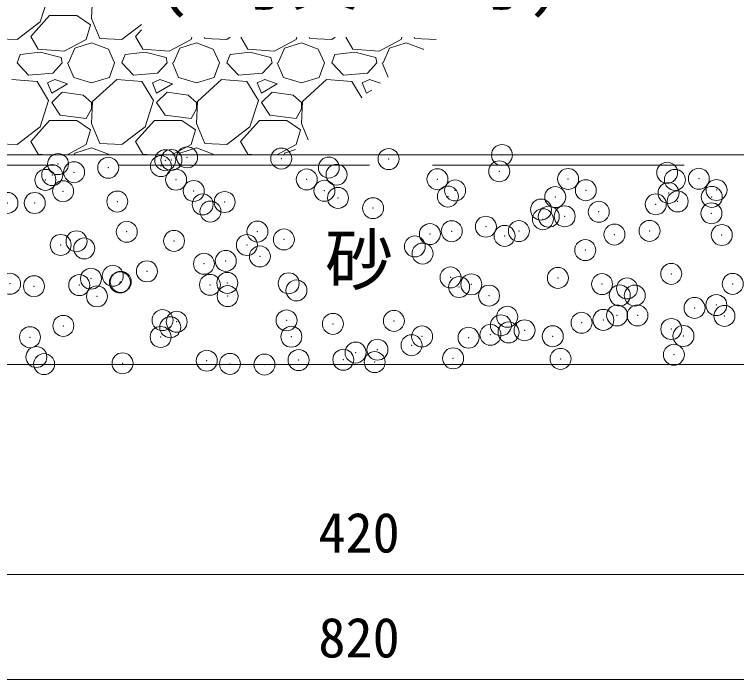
# Model space of a CAD drawing. Units: millimetres at full size, sheet at 1:20; details may follow other scales. Extents: x 0 to 23340, y -4498 to 8520.
# Drawn here: x 913.2 to 1257.4, y 3706.2 to 4023 of the extents above; entities that cross this region are included whole.
import ezdxf
from ezdxf.enums import TextEntityAlignment as Align

# ---------------------------------------------------------------- set-up
doc = ezdxf.new("R2010")
doc.units = ezdxf.units.MM
doc.header["$LTSCALE"] = 20
doc.header["$PDMODE"] = 32
doc.header["$PDSIZE"] = 10
doc.linetypes.add('DASHED', pattern=[7.5, 6, -1.5])
for name, color, linetype, lineweight in [('KIJUN', 5, 'Continuous', 5), ('SUNPO', 3, 'Continuous', 13), ('TITLE', 7, 'Continuous', 13), ('ﾊｯﾁﾝｸﾞ', 7, 'Continuous', 5)]:
    doc.layers.add(name, color=color, linetype=linetype, lineweight=lineweight)
doc.styles.add('ＭＳ ゴシック', font='')
doc.styles.get('ＭＳ ゴシック').set_extended_font_data('MS Gothic')

msp = doc.modelspace()

# ---------------------------------------------------------------- linework, layer by layer
at = {"layer": 'KIJUN', "color": 7, "linetype": 'DASHED', "lineweight": 13}
msp.add_lwpolyline([(867.48, 4561.2), (662.48, 4561.2), (662.48, 3951.2), (1492.48, 3951.2), (1492.48, 4561.2), (1287.48, 4561.2)], dxfattribs=at)
at = {"layer": 'KIJUN', "color": 7, "lineweight": 13}
for points in [[(1287.48, 4556.2), (1287.48, 4176.2), (1267.48, 4156.2), (887.48, 4156.2), (867.48, 4176.2), (867.48, 4556.2), (667.48, 4556.2), (667.48, 3956.2), (1487.48, 3956.2), (1487.48, 4556.2)], [(1487.48, 3956.2), (667.48, 3956.2), (667.48, 3856.2), (1487.48, 3856.2)]]:
    msp.add_lwpolyline(points, close=True, dxfattribs=at)
at = {"layer": 'SUNPO'}
for p, q in [((867.48, 3756.2), (1287.48, 3756.2)), ((667.48, 3706.2), (1487.48, 3706.2))]:
    msp.add_line(p, q, dxfattribs=at)
at = {"layer": 'TITLE'}
for p in [(1145.58, 3956.05), (985.12, 3953.57), (988.05, 3953.69), (995.53, 3954.94), (1040.4, 3954.35), (1091.56, 3954.11), (934.03, 3951.74), (957.95, 3949.99), (983.04, 3950.74), (1063.07, 3950.06), (931.28, 3946.48), (941.69, 3947.85), (1066.76, 3946.68), (1144.28, 3948.29), (1224.31, 3947.6), (927.98, 3944.18), (990.27, 3944.29), (1052.55, 3944.41), (1114.83, 3944.52), (1177.11, 3944.63), (1228, 3944.22), (1239.4, 3944.75), (936.42, 3938.81), (998.7, 3938.92), (1060.98, 3939.04), (1123.27, 3939.15), (1185.55, 3939.26), (1247.83, 3939.37), (1067.44, 3935.6), (1119.8, 3936.27), (1170.96, 3936.02), (1224.98, 3937.97), (1245.57, 3936.08), (909.91, 3933.23), (922.92, 3933.19), (962.26, 3933.9), (1002.95, 3932.5), (1013.43, 3933.65), (1218.9, 3932.57), (1229.31, 3933.94), (1006.64, 3929.13), (1084.16, 3930.73), (1164.19, 3930.05), (1191.73, 3928.99), (1165.06, 3925.48), (1167.87, 3926.67), (1175.47, 3926.85), (1245.4, 3928.28), (1137.9, 3921.9), (966.78, 3919.47), (1029.06, 3919.58), (1111.23, 3918.39), (1121.64, 3919.76), (1153.63, 3919.81), (1199.19, 3918.18), (1215.91, 3919.92), (942.83, 3914.95), (989.31, 3915.15), (1041.66, 3915.82), (1146.84, 3917.52), (1250.35, 3917.94), (935.29, 3913.2), (946.51, 3911.57), (1024.04, 3913.18), (1104.06, 3912.49), (1030.23, 3907.73), (1107.75, 3909.12), (1185.27, 3910.73), (1013.97, 3905.59), (1003.56, 3904.22), (960.13, 3898.5), (976.39, 3900.64), (1121.06, 3897.73), (1172.22, 3897.49), (1226.24, 3899.43), (911.17, 3894.7), (944.14, 3894.1), (949.72, 3897.13), (963.52, 3895.36), (963.91, 3895.63), (1006.42, 3894.21), (1014.69, 3895.12), (1043.94, 3894.94), (1130.98, 3894.44), (1193.27, 3894.55), (1255.55, 3894.67), (922.56, 3893.55), (1047.63, 3891.56), (1125.15, 3893.17), (1205.18, 3892.48), (952.57, 3888.73), (1014.85, 3888.84), (1139.42, 3889.07), (1201.7, 3889.18), (1208.87, 3889.11), (1247.75, 3884.58), (1237.34, 3883.21), (983.82, 3877.39), (1042.92, 3877.28), (1094.08, 3877.03), (1148.1, 3878.98), (1193.91, 3877.49), (1200.45, 3879.65), (1210.17, 3879.63), (1251.61, 3879.4), (936.55, 3874.67), (987.51, 3874.01), (990.57, 3876.61), (1065.03, 3875.62), (1145.06, 3874.93), (1183.5, 3876.12), (1140.08, 3870.41), (1148.74, 3871.55), (1156.34, 3872.55), (1226.27, 3873.16), (920.65, 3869.27), (982.93, 3869.38), (1045.21, 3869.5), (1107.5, 3869.61), (1129.67, 3869.03), (1169.78, 3869.72), (1232.06, 3869.84), (1086.24, 3863.32), (1102.5, 3865.46), (923.7, 3859.83), (1075.83, 3861.95), (1227.5, 3860.9), (927.38, 3856.46), (964.78, 3856.83), (1004.91, 3858.07), (1015.95, 3856.58), (1032.41, 3856.23), (1048.67, 3858.37), (1069.96, 3858.53), (1084.93, 3857.38), (1122.32, 3859.2), (1173.48, 3858.95)]:
    msp.add_point(p, dxfattribs=at)
at = {"layer": 'ﾊｯﾁﾝｸﾞ'}
for p, q in [((925.5, 4019.5), (929.5, 4032)), ((950.5, 4031.5), (950, 4021)), ((914.5, 4011), (925.5, 4019.5)), ((921, 4012.5), (930, 4022.5)), ((930, 4022.5), (943, 4022.5)), ((943, 4022.5), (949.5, 4018)), ((950, 4021), (954, 4011.5)), ((949.5, 4018), (947.5, 4011)), ((964.5, 4011), (973.84, 4018.21)), ((924.5, 4006.5), (921, 4012.5)), ((971, 4012.5), (973.84, 4015.65)), ((974.5, 4006.5), (971, 4012.5)), ((904, 4011.5), (914.5, 4011)), ((947.5, 4011), (937, 4005.5)), ((942, 4007), (950, 4009.5)), ((950, 4009.5), (958, 4006.5)), ((954, 4011.5), (964.5, 4011)), ((997.5, 4011), (987, 4005.5)), ((992, 4007), (1000, 4009.5)), ((997.83, 4012.17), (997.5, 4011)), ((1000, 4009.5), (1008, 4006.5)), ((1003.72, 4012.17), (1004, 4011.5)), ((1004, 4011.5), (1014.5, 4011)), ((1014.5, 4011), (1016.02, 4012.17)), ((1024.5, 4006.5), (1021.19, 4012.17)), ((1047.5, 4011), (1037, 4005.5)), ((1042, 4007), (1050, 4009.5)), ((1047.83, 4012.17), (1047.5, 4011)), ((1050, 4009.5), (1058, 4006.5)), ((1053.72, 4012.17), (1054, 4011.5)), ((1054, 4011.5), (1064.5, 4011)), ((1064.5, 4011), (1066.02, 4012.17)), ((1074.5, 4006.5), (1071.19, 4012.17)), ((1097.5, 4011), (1087, 4005.5)), ((1092, 4007), (1100, 4009.5)), ((1097.83, 4012.17), (1097.5, 4011)), ((1100, 4009.5), (1108, 4006.5)), ((1103.72, 4012.17), (1104, 4011.5)), ((1104, 4011.5), (1114.19, 4011.01)), ((937, 4005.5), (924.5, 4006.5)), ((939, 4000), (942, 4007)), ((958, 4006.5), (961, 4000)), ((987, 4005.5), (974.5, 4006.5)), ((989, 4000), (992, 4007)), ((1008, 4006.5), (1011, 4000)), ((1037, 4005.5), (1024.5, 4006.5)), ((1039, 4000), (1042, 4007)), ((1058, 4006.5), (1061, 4000)), ((1087, 4005.5), (1074.5, 4006.5)), ((1089, 4000), (1092, 4007)), ((1108, 4006.5), (1108.11, 4006.26)), ((914.5, 4000), (916, 4004)), ((925.5, 4005), (916, 4004)), ((935.5, 4002.5), (925.5, 4005)), ((936, 4000), (935.5, 4002.5)), ((964.5, 4000), (966, 4004)), ((975.5, 4005), (966, 4004)), ((985.5, 4002.5), (975.5, 4005)), ((986, 4000), (985.5, 4002.5)), ((1014.5, 4000), (1016, 4004)), ((1025.5, 4005), (1016, 4004)), ((1035.5, 4002.5), (1025.5, 4005)), ((1036, 4000), (1035.5, 4002.5)), ((1064.5, 4000), (1066, 4004)), ((1075.5, 4005), (1066, 4004)), ((1085.5, 4002.5), (1075.5, 4005)), ((1086, 4000), (1085.5, 4002.5)), ((920, 3994), (914.5, 4000)), ((936, 4000), (931.5, 3995)), ((938.5, 4000), (941.5, 3993)), ((958.5, 3993), (961, 4000)), ((970, 3994), (964.5, 4000)), ((986, 4000), (981.5, 3995)), ((988.5, 4000), (991.5, 3993)), ((1008.5, 3993), (1011, 4000)), ((1020, 3994), (1014.5, 4000)), ((1036, 4000), (1031.5, 3995)), ((1038.5, 4000), (1041.5, 3993)), ((1058.5, 3993), (1061, 4000)), ((1070, 3994), (1064.5, 4000)), ((1086, 4000), (1081.5, 3995)), ((1088.5, 4000), (1091.42, 3993.2)), ((924, 3991), (912, 3992)), ((931.5, 3995), (920, 3994)), ((932.5, 3992), (929, 3990.5)), ((938.5, 3990), (932.5, 3992)), ((941.5, 3993), (950, 3990.5)), ((950, 3990.5), (958.5, 3993)), ((962, 3992), (950.5, 3981.5)), ((974, 3991), (962, 3992)), ((981.5, 3995), (970, 3994)), ((982.5, 3992), (979, 3990.5)), ((988.5, 3990), (982.5, 3992)), ((991.5, 3993), (1000, 3990.5)), ((1000, 3990.5), (1008.5, 3993)), ((1012, 3992), (1000.5, 3981.5)), ((1024, 3991), (1012, 3992)), ((1031.5, 3995), (1020, 3994)), ((1032.5, 3992), (1029, 3990.5)), ((1038.5, 3990), (1032.5, 3992)), ((1041.5, 3993), (1050, 3990.5)), ((1050, 3990.5), (1058.5, 3993)), ((1062, 3992), (1050.5, 3981.5)), ((1074, 3991), (1062, 3992)), ((1081.5, 3995), (1070, 3994)), ((1082.5, 3992), (1079, 3990.5)), ((1087.68, 3990.27), (1082.5, 3992)), ((929.5, 3982), (924, 3991)), ((929, 3990.5), (931, 3985.5)), ((931, 3985.5), (938.5, 3990)), ((979.5, 3982), (974, 3991)), ((979, 3990.5), (981, 3985.5)), ((981, 3985.5), (988.5, 3990)), ((1029.5, 3982), (1024, 3991)), ((1029, 3990.5), (1031, 3985.5)), ((1031, 3985.5), (1038.5, 3990)), ((1078.73, 3983.27), (1074, 3991)), ((1079, 3990.5), (1081, 3985.5)), ((936, 3986), (931, 3981)), ((946, 3984.5), (936, 3986)), ((986, 3986), (981, 3981)), ((996, 3984.5), (986, 3986)), ((1036, 3986), (1031, 3981)), ((1046, 3984.5), (1036, 3986)), ((1081, 3985.5), (1083.49, 3986.99)), ((925.5, 3969.5), (929.5, 3982)), ((950, 3981), (946, 3984.5)), ((975.5, 3969.5), (979.5, 3982)), ((1000, 3981), (996, 3984.5)), ((1025.5, 3969.5), (1029.5, 3982)), ((1050, 3981), (1046, 3984.5)), ((931, 3981), (935, 3975)), ((950.5, 3981.5), (950, 3971)), ((950, 3978), (950, 3981)), ((981, 3981), (985, 3975)), ((1000.5, 3981.5), (1000, 3971)), ((1000, 3978), (1000, 3981)), ((1031, 3981), (1035, 3975)), ((1050.5, 3981.5), (1050, 3971)), ((1050, 3978), (1050, 3981)), ((935, 3975), (947.5, 3973.5)), ((947.5, 3973.5), (950, 3978)), ((985, 3975), (997.5, 3973.5)), ((997.5, 3973.5), (1000, 3978)), ((1035, 3975), (1047.5, 3973.5)), ((1047.5, 3973.5), (1050, 3978)), ((921, 3962.5), (930, 3972.5)), ((930, 3972.5), (943, 3972.5)), ((943, 3972.5), (949.5, 3968)), ((971, 3962.5), (980, 3972.5)), ((980, 3972.5), (993, 3972.5)), ((993, 3972.5), (999.5, 3968)), ((1021, 3962.5), (1030, 3972.5)), ((1030, 3972.5), (1043, 3972.5)), ((1043, 3972.5), (1049.5, 3968)), ((914.5, 3961), (925.5, 3969.5)), ((949.5, 3968), (947.5, 3961)), ((950, 3971), (954, 3961.5)), ((964.5, 3961), (975.5, 3969.5)), ((999.5, 3968), (997.5, 3961)), ((1000, 3971), (1004, 3961.5)), ((1014.5, 3961), (1025.5, 3969.5)), ((1049.5, 3968), (1047.5, 3961)), ((1050, 3971), (1053.23, 3963.32)), ((904, 3961.5), (914.5, 3961)), ((924.5, 3956.5), (921, 3962.5)), ((947.5, 3961), (938.33, 3956.2)), ((954, 3961.5), (964.5, 3961)), ((974.5, 3956.5), (971, 3962.5)), ((997.5, 3961), (988.33, 3956.2)), ((1004, 3961.5), (1014.5, 3961)), ((1024.5, 3956.5), (1021, 3962.5)), ((1047.5, 3961), (1038.33, 3956.2)), ((942, 3957), (950, 3959.5)), ((950, 3959.5), (958, 3956.5)), ((992, 3957), (1000, 3959.5)), ((1000, 3959.5), (1008, 3956.5)), ((1042, 3957), (1047.25, 3958.64)), ((928.3, 3956.2), (924.5, 3956.5)), ((941.66, 3956.2), (942, 3957)), ((958, 3956.5), (958.14, 3956.2)), ((978.3, 3956.2), (974.5, 3956.5)), ((991.66, 3956.2), (992, 3957)), ((1008, 3956.5), (1008.14, 3956.2)), ((1028.3, 3956.2), (1024.5, 3956.5)), ((1041.66, 3956.2), (1042, 3957))]:
    msp.add_line(p, q, dxfattribs=at)

# ---------------------------------------------------------------- texts
at = {"layer": 'SUNPO', "style": 'ＭＳ ゴシック'}
msp.add_text('(3号又は4号)', height=23.74, dxfattribs=at).set_placement((980.36, 4051.55), align=Align.TOP_LEFT)
for s, height, p in [('砂', 23.74, (1077.48, 3906.2)), ('420', 18.99, (1077.48, 3776.2)), ('820', 18.99, (1077.48, 3726.2))]:
    msp.add_text(s, height=height, dxfattribs=at).set_placement(p, align=Align.MIDDLE_CENTER)

doc.saveas('drawing.dxf')
